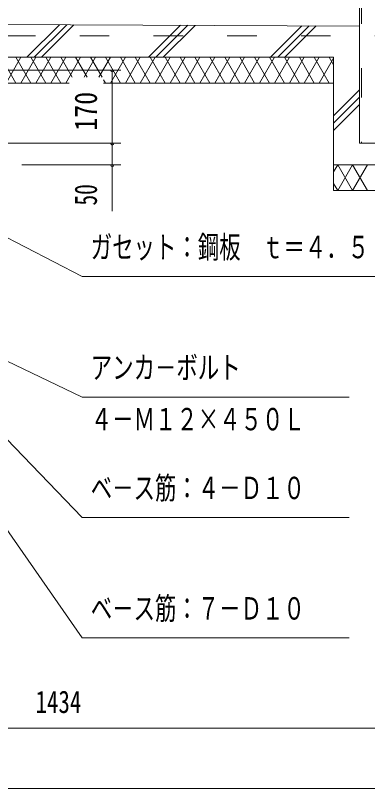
# Model space of a CAD drawing. Units: millimetres, scale not verified. Extents: x -34086 to 34091, y -14700 to 14700.
# Drawn here: x 26559 to 29421, y -4592 to 1698 of the extents above; entities that cross this region are included whole.
import ezdxf
from ezdxf.enums import TextEntityAlignment as Align

# ---------------------------------------------------------------- set-up
doc = ezdxf.new("R2010")
doc.units = ezdxf.units.MM
doc.header["$LTSCALE"] = 60
doc.linetypes.add('USER2', pattern=[10, 4, -6])
for name, color, linetype, lineweight in [('0-6_2-02BOLD', 7, 'Continuous', 18), ('0-7_2-12HIDDEN', 3, 'USER2', 18), ('0-A_2-52DIM', 3, 'Continuous', 18), ('0-B_2-62HATCH', 2, 'Continuous', 18)]:
    doc.layers.add(name, color=color, linetype=linetype, lineweight=lineweight)
doc.styles.add('ＭＳ ゴシック', font='')
doc.styles.get('ＭＳ ゴシック').set_extended_font_data('MS Gothic')

msp = doc.modelspace()

# ---------------------------------------------------------------- linework, layer by layer
at = {"layer": '0-6_2-02BOLD'}
for p, q in [((29356.33, 1610.83), (24649.18, 1634.25)), ((26995.75, 1147.9), (25315.76, 1147.9)), ((29144.85, 1147.9), (27275.75, 1147.9)), ((29879.85, 482.9), (29144.85, 482.9))]:
    msp.add_line(p, q, dxfattribs=at)
for points in [[(29668.27, 657.9), (29356.32, 657.9), (29356.33, 5487.9)], [(25315.76, 1357.9), (29144.85, 1357.9), (29144.85, 272.9), (29879.85, 272.9), (29879.85, 1357.9), (30950.75, 1357.9)]]:
    msp.add_lwpolyline(points, dxfattribs=at)
at = {"layer": '0-7_2-12HIDDEN'}
for p, q in [((29371.03, 5470.4), (29371.03, 657.9)), ((16880.75, 1532.9), (30950.75, 1532.9))]:
    msp.add_line(p, q, dxfattribs=at)
at = {"layer": '0-A_2-52DIM'}
for p, q in [((27415.75, 1252.9), (24626.26, 1252.9)), ((27359.75, 1252.9), (27331.75, 1252.9)), ((27345.75, 104.9), (27345.75, 1252.9)), ((24626.26, 657.9), (27415.75, 657.9)), ((27359.75, 657.9), (27331.75, 657.9)), ((27415.75, 482.9), (26610.75, 482.9)), ((27359.75, 482.9), (27331.75, 482.9)), ((27100.75, -1407.1), (24732.52, -272.9)), ((27100.75, -3367.1), (25494.45, -1064.65)), ((25863.93, -1100.3), (27100.75, -2387.1)), ((29270.75, -1407.1), (27100.75, -1407.1)), ((27100.75, -2387.1), (29270.75, -2387.1)), ((29270.75, -3367.1), (27100.75, -3367.1)), ((16880.75, -4102.1), (30950.75, -4102.1)), ((30950.75, -4592.1), (16880.75, -4592.1))]:
    msp.add_line(p, q, dxfattribs=at)
msp.add_lwpolyline([(24794.75, 767.96), (27100.75, -427.1), (29900.74, -427.1)], dxfattribs=at)
for centre in [(27345.75, 1252.9), (27345.75, 657.9), (27345.75, 482.9)]:
    msp.add_arc(centre, 14, 180, 0, dxfattribs=at)
at = {"layer": '0-B_2-62HATCH'}
for p, q in [((26651.21, 1357.9), (26916.28, 1622.97)), ((26710.61, 1357.9), (26975.39, 1622.68)), ((27034.48, 1622.39), (26770, 1357.9)), ((27641.15, 1357.9), (27901.33, 1618.07)), ((27960.43, 1617.78), (27700.55, 1357.9)), ((28019.54, 1617.49), (27759.95, 1357.9)), ((28631.11, 1357.9), (28886.38, 1613.17)), ((28945.48, 1612.88), (28690.51, 1357.9)), ((28749.9, 1357.9), (29004.58, 1612.59)), ((26441.66, 1357.9), (26562.89, 1147.9)), ((26603.31, 1357.9), (26482.07, 1147.9)), ((26684.14, 1147.9), (26562.89, 1357.9)), ((26603.31, 1147.9), (26724.55, 1357.9)), ((26805.38, 1147.9), (26684.14, 1357.9)), ((26845.8, 1357.9), (26724.55, 1147.9)), ((26805.38, 1357.9), (26926.63, 1147.9)), ((26967.04, 1357.9), (26845.8, 1147.9)), ((27019.92, 1196.31), (26926.63, 1357.9)), ((26967.04, 1147.9), (27088.29, 1357.9)), ((27047.88, 1357.9), (27141.17, 1196.31)), ((27116.24, 1196.31), (27209.53, 1357.9)), ((27169.11, 1357.9), (27262.41, 1196.31)), ((27237.48, 1196.31), (27330.77, 1357.9)), ((27290.36, 1357.9), (27411.6, 1147.9)), ((27452.02, 1357.9), (27330.77, 1147.9)), ((27532.85, 1147.9), (27411.6, 1357.9)), ((27452.02, 1147.9), (27573.25, 1357.9)), ((27532.85, 1357.9), (27654.09, 1147.9)), ((27694.51, 1357.9), (27573.25, 1147.9)), ((27775.33, 1147.9), (27654.09, 1357.9)), ((27694.51, 1147.9), (27815.75, 1357.9)), ((27775.34, 1357.9), (27896.57, 1147.9)), ((27936.99, 1357.9), (27815.75, 1147.9)), ((28017.82, 1147.9), (27896.57, 1357.9)), ((27936.99, 1147.9), (28058.23, 1357.9)), ((28017.82, 1357.9), (28139.06, 1147.9)), ((28179.48, 1357.9), (28058.23, 1147.9)), ((28260.31, 1147.9), (28139.07, 1357.9)), ((28179.48, 1147.9), (28300.72, 1357.9)), ((28260.31, 1357.9), (28381.56, 1147.9)), ((28421.97, 1357.9), (28300.72, 1147.9)), ((28502.79, 1147.9), (28381.56, 1357.9)), ((28421.97, 1147.9), (28543.21, 1357.9)), ((28502.79, 1357.9), (28624.03, 1147.9)), ((28664.45, 1357.9), (28543.21, 1147.9)), ((28745.28, 1147.9), (28624.03, 1357.9)), ((28664.45, 1147.9), (28785.7, 1357.9)), ((28866.53, 1147.9), (28745.28, 1357.9)), ((28906.94, 1357.9), (28785.7, 1147.9)), ((28987.77, 1147.9), (28866.53, 1357.9)), ((29028.19, 1357.9), (28906.94, 1147.9)), ((28987.77, 1357.9), (29109.02, 1147.9)), ((29144.85, 1349.97), (29028.19, 1147.9)), ((29144.85, 1295.84), (29109.02, 1357.9)), ((27290.36, 1147.9), (27275.75, 1173.2)), ((29356.32, 1093.18), (29144.85, 881.71)), ((29144.85, 822.3), (29356.32, 1033.78)), ((29356.32, 974.38), (29144.85, 762.9)), ((29144.85, 424.9), (29178.32, 482.9)), ((29299.57, 482.9), (29178.32, 272.9)), ((29178.32, 482.9), (29299.57, 272.9)), ((29420.81, 272.9), (29299.57, 482.9)), ((29299.57, 272.9), (29420.82, 482.9)), ((29178.32, 272.9), (29144.85, 330.89))]:
    msp.add_line(p, q, dxfattribs=at)

# ---------------------------------------------------------------- texts
at = {"layer": '0-A_2-52DIM', "color": 7, "style": 'ＭＳ ゴシック'}
for s, width, p in [('170', 0.85, (27275.75, 760.12)), ('50', 0.7, (27275.75, 151.5))]:
    msp.add_text(s, height=182.3, rotation=90, dxfattribs=dict(at, width=width)).set_placement(p, align=Align.BOTTOM_LEFT)
for s, width, p in [('ガセット：鋼板\u3000ｔ＝４．５', 0.7, (27170.75, -332.23)), ('アンカ－ボルト', 0.7, (27170.75, -1312.23)), ('４－Ｍ１２×４５０Ｌ', 0.7, (27170.75, -1732.23)), ('ベ－ス筋：４－Ｄ１０', 0.7, (27170.75, -2292.23)), ('ベ－ス筋：７－Ｄ１０', 0.7, (27170.75, -3272.23)), ('1434', 0.75, (26722.03, -4032.1))]:
    msp.add_text(s, height=182.3, dxfattribs=dict(at, width=width)).set_placement(p, align=Align.BOTTOM_LEFT)

doc.saveas('drawing.dxf')
